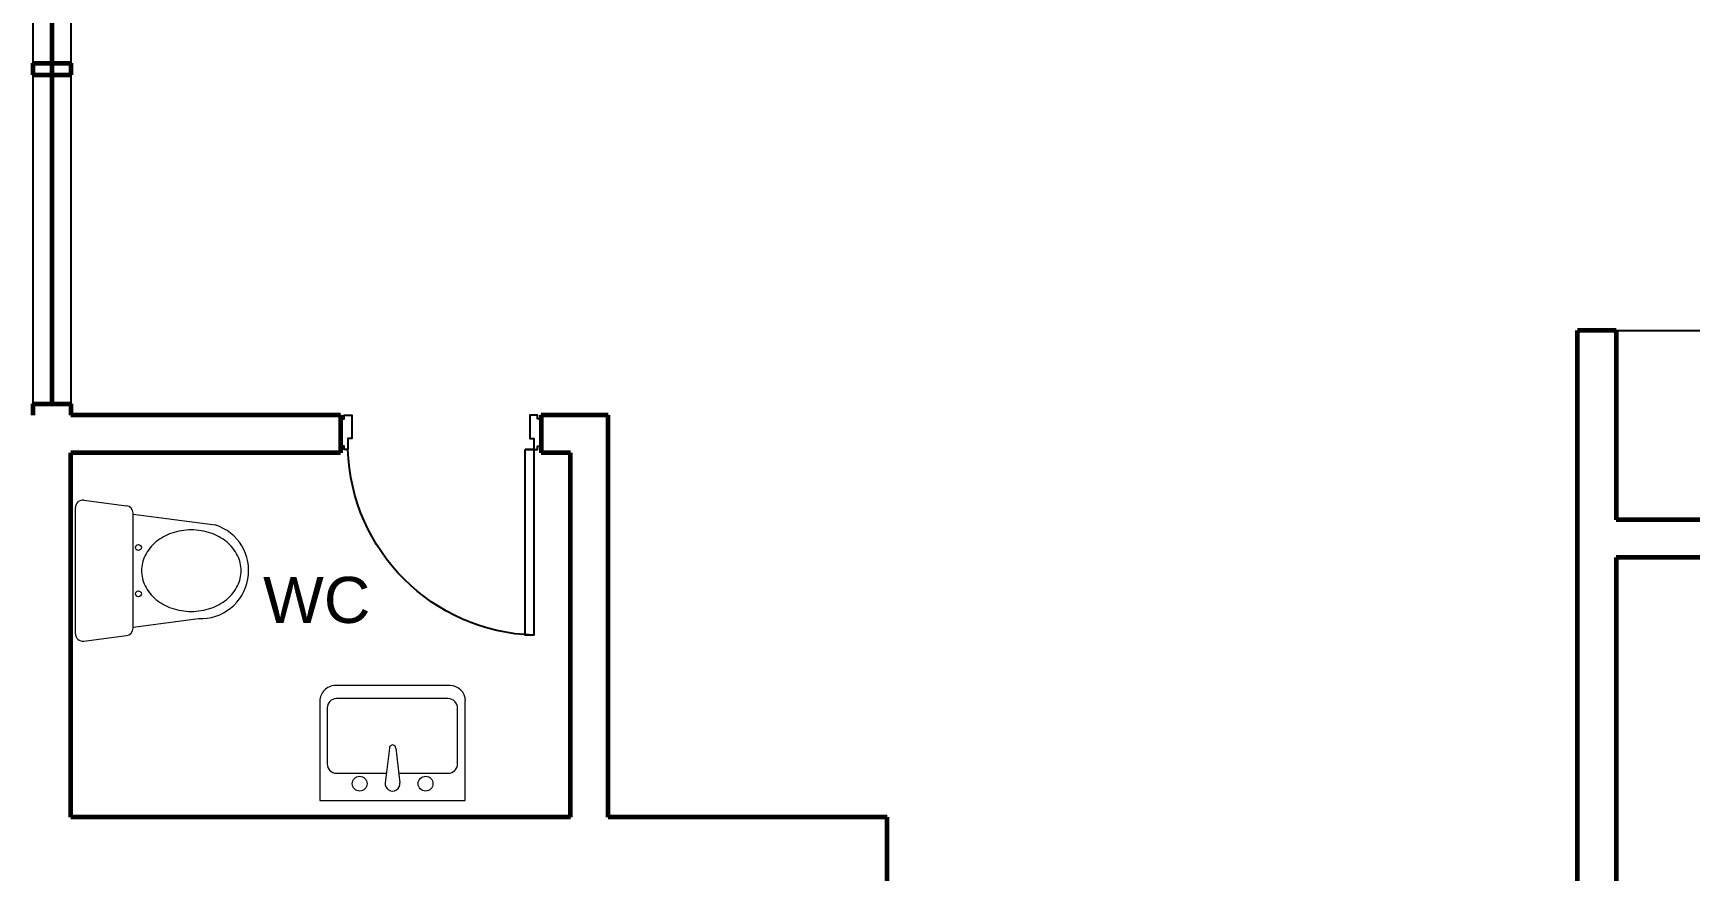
# Model space of a CAD drawing. Header units: metres. Extents: x 244.4 to 340.3, y -4.1 to 64.3.
# Drawn here: x 251.45 to 258.04, y 42 to 45.33 of the extents above; entities that cross this region are included whole.
import ezdxf

# ---------------------------------------------------------------- set-up
doc = ezdxf.new("R2010")
doc.units = ezdxf.units.M
for name, color, linetype, lineweight in [('A-WALL', 6, 'Continuous', 60), ('inne_gulv', 7, 'Continuous', 15), ('pza. sanitarias', 7, 'Continuous', 15)]:
    doc.layers.add(name, color=color, linetype=linetype, lineweight=lineweight)
doc.layers.add('Edges', color=7, linetype='Continuous')
doc.styles.get("Standard").update_dxf_attribs({"font": 'arial.ttf'})

# ---------------------------------------------------------------- blocks, each defined once
blk = doc.blocks.new('A$C3CB96B6D')
at = {"layer": 'pza. sanitarias'}
for p, q in [((0.0558, 0.23), (0.0984, 0.5566)), ((0.5053, 0.23), (0.4714, 0.49)), ((0, 0.0339), (0.0222, 0.2039)), ((0.5092, 0.23), (0.0519, 0.23)), ((0.5612, 0.0339), (0.539, 0.2039)), ((0.5314, 0), (0.0297, 0))]:
    blk.add_line(p, q, dxfattribs=at)
blk.add_lwpolyline([(0.2806, 0.66, 0.116506), (0.2208, 0.6459, 0.104219), (0.1664, 0.6026, 0.090534), (0.1312, 0.5399, 0.082773), (0.1182, 0.4618, 0.082773), (0.1312, 0.3836, 0.090534), (0.1664, 0.3209, 0.104219), (0.2208, 0.2777, 0.116506), (0.2806, 0.2635, 0.116506), (0.3404, 0.2777, 0.104219), (0.3948, 0.3209, 0.090534), (0.4299, 0.3836, 0.082773), (0.443, 0.4618, 0.082773), (0.4299, 0.5399, 0.090534), (0.3948, 0.6026, 0.104219), (0.3404, 0.6459, 0.116506)], format="xyb", close=True, dxfattribs=at)
for centre in [(0.1885, 0.2512), (0.3727, 0.2512)]:
    blk.add_circle(centre, 0.0119, dxfattribs=at)
for centre, radius, start, end in [((0.2806, 0.499), 0.191, 357.31269, 162.44988), ((0.0519, 0.2), 0.03, 90, 172.56859), ((0.5092, 0.2), 0.03, 7.43141, 90), ((0.0297, 0.03), 0.03, 172.56859, 270), ((0.5314, 0.03), 0.03, 270, 7.43141)]:
    blk.add_arc(centre, radius, start, end, dxfattribs=at)
blk = doc.blocks.new('isjsutas')
at = {"color": 7}
for p, q in [((35580.6963, 16336.1521), (35580.6963, 16335.7559)), ((35581.2754, 16336.1521), (35580.6963, 16336.1521)), ((35581.2754, 16335.7559), (35581.2754, 16336.1521)), ((35580.9732, 16335.9442), (35580.9564, 16336.0819)), ((35580.9984, 16335.9442), (35581.0152, 16336.0819)), ((35580.9626, 16336.0438), (35580.7642, 16336.0438)), ((35581.2093, 16336.0438), (35581.009, 16336.0438)), ((35580.7271, 16336.0067), (35580.7271, 16335.7841)), ((35581.2464, 16335.7841), (35581.2464, 16336.0067)), ((35580.7572, 16335.6949), (35581.2144, 16335.6949)), ((35580.7642, 16335.747), (35581.2093, 16335.747))]:
    blk.add_line(p, q, dxfattribs=at)
for centre in [(35580.8546, 16336.0855), (35581.117, 16336.0855)]:
    blk.add_circle(centre, 0.0296, dxfattribs=at)
for centre, radius, start, end in [((35580.9858, 16336.0855), 0.0296, 353.04224, 186.95776), ((35580.7642, 16336.0067), 0.0371, 90, 180), ((35581.2093, 16336.0067), 0.0371, 0, 90), ((35580.9858, 16335.944), 0.0125, 179.35285, 0.64715), ((35580.7572, 16335.7559), 0.061, 180, 270), ((35580.7642, 16335.7841), 0.0371, 180, 270), ((35581.2093, 16335.7841), 0.0371, 270, 0), ((35581.2144, 16335.7559), 0.061, 270, 0)]:
    blk.add_arc(centre, radius, start, end, dxfattribs=at)
blk = doc.blocks.new('*U109')
blk.add_lwpolyline([(33.6, 1013.3, -0.396717), (855.3, 192)], format="xyb")
for points in [[(72, 192), (33.6, 192), (33.6, 1013.3), (72, 1013.3)], [(33.6, 192), (16.8, 192), (16.8, 192), (16.8, 192), (16.8, 192), (16.8, 177), (0, 177), (0, 190.9), (0, 40.9), (0, 55.9), (16.8, 55.9), (16.8, 40.9), (33.6, 40.9), (33.6, 40.9), (50, 40.9), (50, 144), (33.6, 144)], [(888.9, 177), (888.9, 192), (888.9, 192), (888.9, 40.9), (888.9, 55.9), (872.1, 55.9), (872.1, 40.9), (855.3, 40.9), (855.3, 40.9), (838.9, 40.9), (838.9, 144), (855.3, 144), (855.3, 192), (872.1, 192), (872.1, 177)]]:
    blk.add_lwpolyline(points, close=True)
blk.add_lwpolyline([(33.6, 192), (72, 192)])

msp = doc.modelspace()

# ---------------------------------------------------------------- linework, layer by layer
at = {"layer": 'A-WALL'}
for p, q in [((251.5227, 49.2352), (251.5227, 43.858)), ((251.4477, 45.2138), (251.5977, 45.2138)), ((251.4477, 45.168), (251.4477, 45.2138)), ((251.5977, 45.2138), (251.5977, 45.168)), ((251.4477, 45.168), (251.5977, 45.168)), ((257.5977, 36.3623), (257.5977, 44.1495)), ((257.7509, 44.1495), (257.5977, 44.1495)), ((257.7509, 44.1495), (257.7509, 43.3963)), ((251.4477, 43.858), (251.5977, 43.858)), ((251.4477, 43.8123), (251.4477, 43.858)), ((251.5977, 43.858), (251.5977, 43.8123)), ((252.6711, 43.8123), (251.5977, 43.8123)), ((252.6711, 43.8123), (252.6711, 43.6623)), ((253.7377, 43.8123), (253.4711, 43.8123)), ((253.4711, 43.8123), (253.4711, 43.6623)), ((253.7377, 42.2123), (253.7377, 43.8123)), ((251.5977, 42.2123), (251.5977, 43.6623)), ((252.6711, 43.6623), (251.5977, 43.6623)), ((253.5877, 43.6623), (253.4711, 43.6623)), ((253.5877, 42.2123), (253.5877, 43.6623)), ((259.3477, 43.3963), (257.7509, 43.3963)), ((259.4977, 43.2463), (257.7509, 43.2463)), ((257.7509, 43.2463), (257.7509, 37.6123)), ((253.5877, 42.2123), (251.5977, 42.2123)), ((254.8477, 42.2123), (253.7377, 42.2123)), ((254.8477, 41.9123), (254.8477, 42.2123))]:
    msp.add_line(p, q, dxfattribs=at)
at = {"layer": 'Edges'}
for p, q in [((251.4477, 45.2138), (251.4477, 46.5238)), ((251.5977, 46.5238), (251.5977, 45.2138)), ((251.4477, 43.858), (251.4477, 45.168)), ((251.5977, 45.168), (251.5977, 43.858)), ((257.7509, 44.1495), (259.3477, 44.1495))]:
    msp.add_line(p, q, dxfattribs=at)

# ---------------------------------------------------------------- block references
at = {"xscale": 0.0009000000000045201, "yscale": 0.0009000000000045201, "zscale": 0.0009000000000045201, "rotation": 180}
msp.add_blockref('*U109', (253.4711, 43.8491), dxfattribs=at)
at = {"layer": 'inne_gulv', "linetype": 'Continuous', "rotation": 180}
msp.add_blockref('isjsutas', (35833.8649, 16378.4313), dxfattribs=at)
at = {"layer": 'pza. sanitarias', "extrusion": (0, 0, -1), "xscale": -1, "zscale": -1, "rotation": 90}
msp.add_blockref('A$C3CB96B6D', (-251.6158, 43.4744), dxfattribs=at)

# ---------------------------------------------------------------- texts
at = {"layer": 'Edges', "insert": (252.3632, 43.1691), "char_height": 0.18352, "width": 1.561448, "attachment_point": 1}
msp.add_mtext('WC', dxfattribs=at)

doc.saveas('drawing.dxf')
